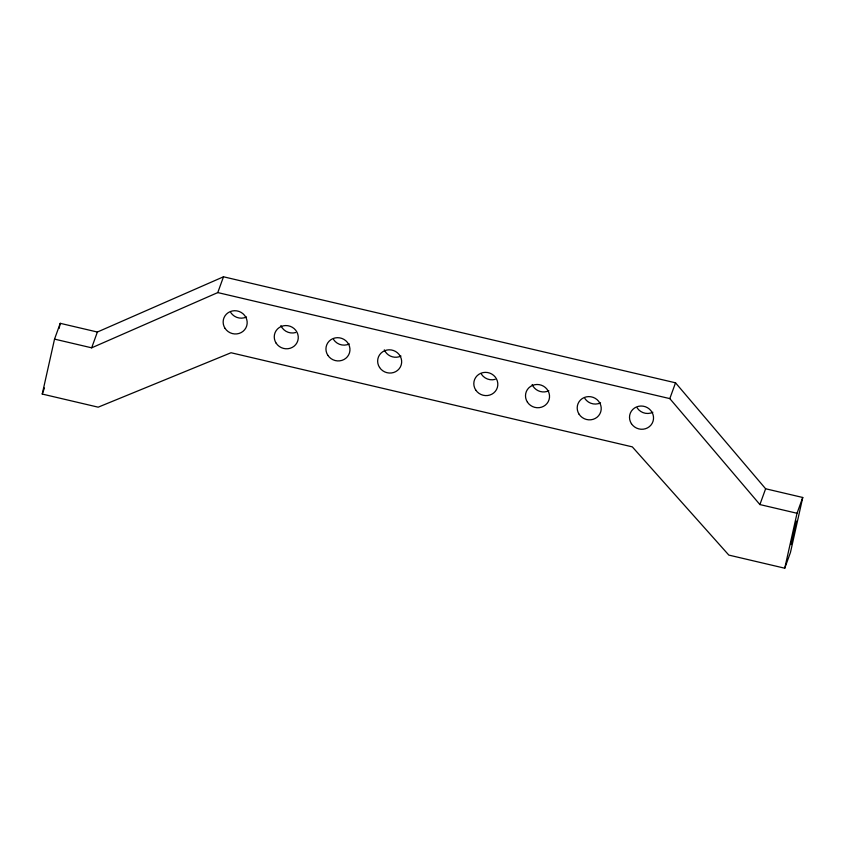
<?xml version="1.0" encoding="UTF-8"?>
<svg xmlns="http://www.w3.org/2000/svg" width="845" height="845" viewBox="0 0 845 845"><rect width="100%" height="100%" fill="white"/><g stroke="black" fill="none" stroke-linecap="round" stroke-linejoin="round"><path stroke-width="1.27" d="M42.25 394.055L54.534 339.12L60.248 323.329L97.376 332.032L223.492 276.79L675.535 382.817L765.623 488.769L802.75 497.483L790.466 552.419L784.751 568.21L728.823 555.091L632.313 446.868L231.034 352.745L98.178 407.174L42.25 394.055L44.447 387.982M59.108 328.43L60.248 323.329M784.751 568.21L797.025 513.274L802.75 497.483M54.534 339.12L91.661 347.823L97.376 332.032M91.661 347.823L217.778 292.581L223.492 276.79M797.025 513.274L759.898 504.56L669.81 398.608L675.535 382.817M759.898 504.56L765.623 488.769M217.778 292.581L669.81 398.608M600.552 402.864A12.073 11.566 19.9 0 1 584.846 398.481M548.859 390.739A12.073 11.566 19.9 0 1 532.16 384.538M495.223 379.352A12.073 11.566 19.9 0 1 481.439 374.229M400.995 356.062A12.073 11.566 19.9 0 1 384.306 349.851M349.302 343.936A12.073 11.566 19.9 0 1 333.585 339.542M295.666 332.539A12.073 11.566 19.9 0 1 280.899 325.6M652.858 412.275A12.073 11.566 19.9 0 1 637.151 407.892M246.508 316.97A12.073 11.566 19.9 0 1 230.791 312.587M791.131 543.145L791.004 544.602L796.497 521.09L791.131 543.145M379.563 367.469A12.073 11.566 19.9 0 0 400.35 367.015A12.073 11.566 19.9 0 0 389.049 349.809A12.073 11.566 19.9 0 0 379.563 367.469M475.724 390.02A12.073 11.566 19.9 0 0 496.511 389.566A12.073 11.566 19.9 0 0 485.21 372.36A12.073 11.566 19.9 0 0 475.724 390.02M327.86 355.344A12.073 11.566 19.9 0 0 348.647 354.889A12.073 11.566 19.9 0 0 337.356 337.683A12.073 11.566 19.9 0 0 327.86 355.344M527.417 402.146A12.073 11.566 19.9 0 0 548.215 401.692A12.073 11.566 19.9 0 0 536.913 384.486A12.073 11.566 19.9 0 0 527.417 402.146M276.167 343.207A12.073 11.566 19.9 0 0 296.954 342.764A12.073 11.566 19.9 0 0 285.652 325.557A12.073 11.566 19.9 0 0 276.167 343.207M579.121 414.272A12.073 11.566 19.9 0 0 599.908 413.818A12.073 11.566 19.9 0 0 588.616 396.611A12.073 11.566 19.9 0 0 579.121 414.272M225.066 328.378A12.073 11.566 19.9 0 0 245.863 327.923A12.073 11.566 19.9 0 0 234.561 310.717A12.073 11.566 19.9 0 0 225.066 328.378M631.426 423.683A12.073 11.566 19.9 0 0 652.213 423.239A12.073 11.566 19.9 0 0 640.922 406.022A12.073 11.566 19.9 0 0 631.426 423.683"/></g></svg>
